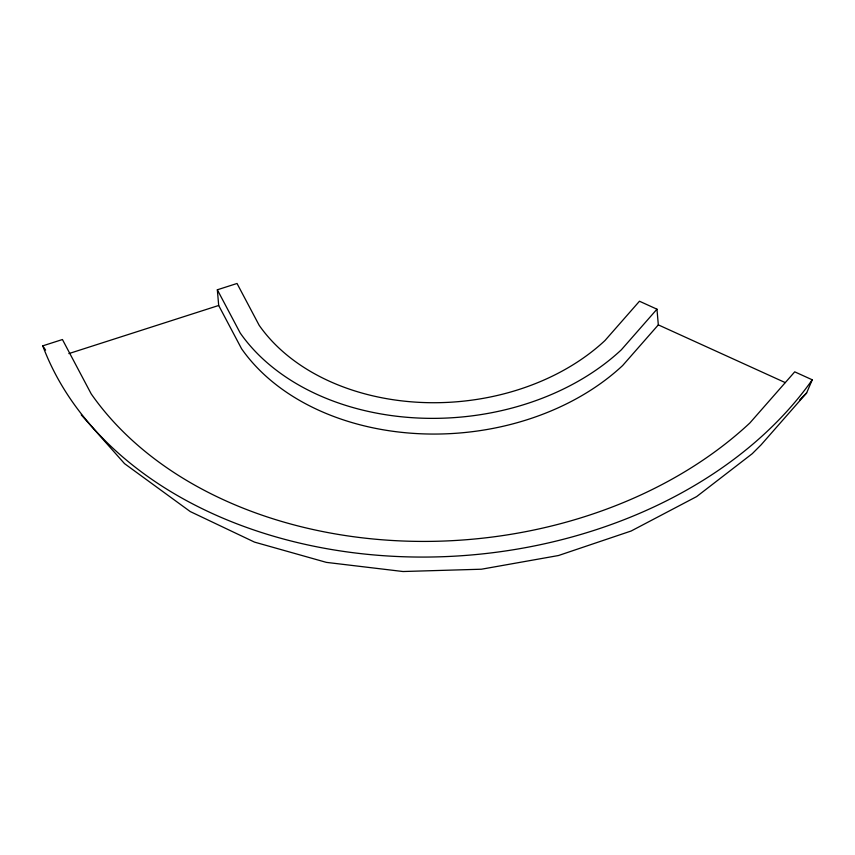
<?xml version="1.0" encoding="UTF-8"?>
<svg xmlns="http://www.w3.org/2000/svg" width="855" height="855" viewBox="0 0 855 855"><rect width="100%" height="100%" fill="white"/><g stroke="black" fill="none" stroke-linecap="round" stroke-linejoin="round"><path stroke-width="1.28" d="M81.246 414.857L124.531 463.634L190.227 511.547L254.512 542.113L326.386 562.376L403.036 571.525L481.429 569.216L558.486 555.526L631.172 530.998L696.622 496.605L752.261 453.684L761.089 444.857L806.639 392.937L812.25 379.802L794.733 371.84L749.888 422.958A396.143 291.127 -4.9 0 1 91.207 393.899L62.436 339.531L42.75 345.848L45.604 350.09M656.971 309.189L621.329 349.823A229.215 168.456 -4.9 0 1 240.202 333.001L217.341 289.792L237.027 283.475L259.14 325.263A208 152.863 -4.9 0 0 604.987 340.525L639.465 301.227L656.971 309.189L658.318 324.879L622.675 365.513A229.215 168.456 -4.9 0 1 241.548 348.701L218.688 305.481L217.341 289.792M799.692 399.958L806.639 392.937M68.86 353.596L218.688 305.481M658.318 324.879L785.211 382.591M812.25 379.802A417.368 306.731 -4.9 0 1 397.97 556.53A417.368 306.731 -4.9 0 1 42.75 345.848"/></g></svg>
